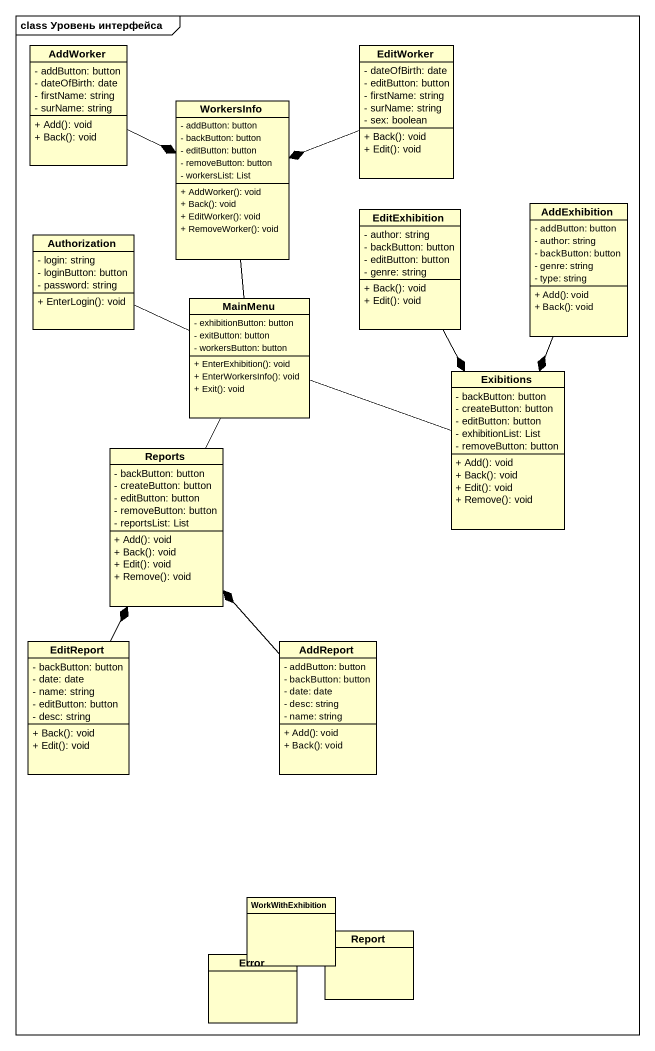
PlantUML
@startuml
mainframe class Уровень интерфейса
hide circle
hide empty members
skinparam classAttributeIconSize 0
class AddWorker {
  - addButton: button
  - dateOfBirth: date
  - firstName: string
  - surName: string
  + Add(): void
  + Back(): void
}
class EditWorker {
  - dateOfBirth: date
  - editButton: button
  - firstName: string
  - surName: string
  - sex: boolean
  + Back(): void
  + Edit(): void
}
class WorkersInfo {
  - addButton: button
  - backButton: button
  - editButton: button
  - removeButton: button
  - workersList: List
  + AddWorker(): void
  + Back(): void
  + EditWorker(): void
  + RemoveWorker(): void
}
class EditExhibition {
  - author: string
  - backButton: button
  - editButton: button
  - genre: string
  + Back(): void
  + Edit(): void
}
class AddExhibition {
  - addButton: button
  - author: string
  - backButton: button
  - genre: string
  - type: string
  + Add(): void
  + Back(): void
}
class Authorization {
  - login: string
  - loginButton: button
  - password: string
  + EnterLogin(): void
}
class MainMenu {
  - exhibitionButton: button
  - exitButton: button
  - workersButton: button
  + EnterExhibition(): void
  + EnterWorkersInfo(): void
  + Exit(): void
}
class Exibitions {
  - backButton: button
  - createButton: button
  - editButton: button
  - exhibitionList: List
  - removeButton: button
  + Add(): void
  + Back(): void
  + Edit(): void
  + Remove(): void
}
class Reports {
  - backButton: button
  - createButton: button
  - editButton: button
  - removeButton: button
  - reportsList: List
  + Add(): void
  + Back(): void
  + Edit(): void
  + Remove(): void
}
class EditReport {
  - backButton: button
  - date: date
  - name: string
  - editButton: button
  - desc: string
  + Back(): void
  + Edit(): void
}
class AddReport {
  - addButton: button
  - backButton: button
  - date: date
  - desc: string
  - name: string
  + Add(): void
  + Back(): void
}
class WorkWithExhibition
class Report
class Error
AddWorker -right-* WorkersInfo
EditWorker -left-* WorkersInfo
WorkersInfo -- MainMenu
EditExhibition --* Exibitions
AddExhibition --* Exibitions
MainMenu -left- Authorization
MainMenu -right- Exibitions
MainMenu -- Reports
EditReport -up-* Reports
AddReport -up-* Reports
@enduml
